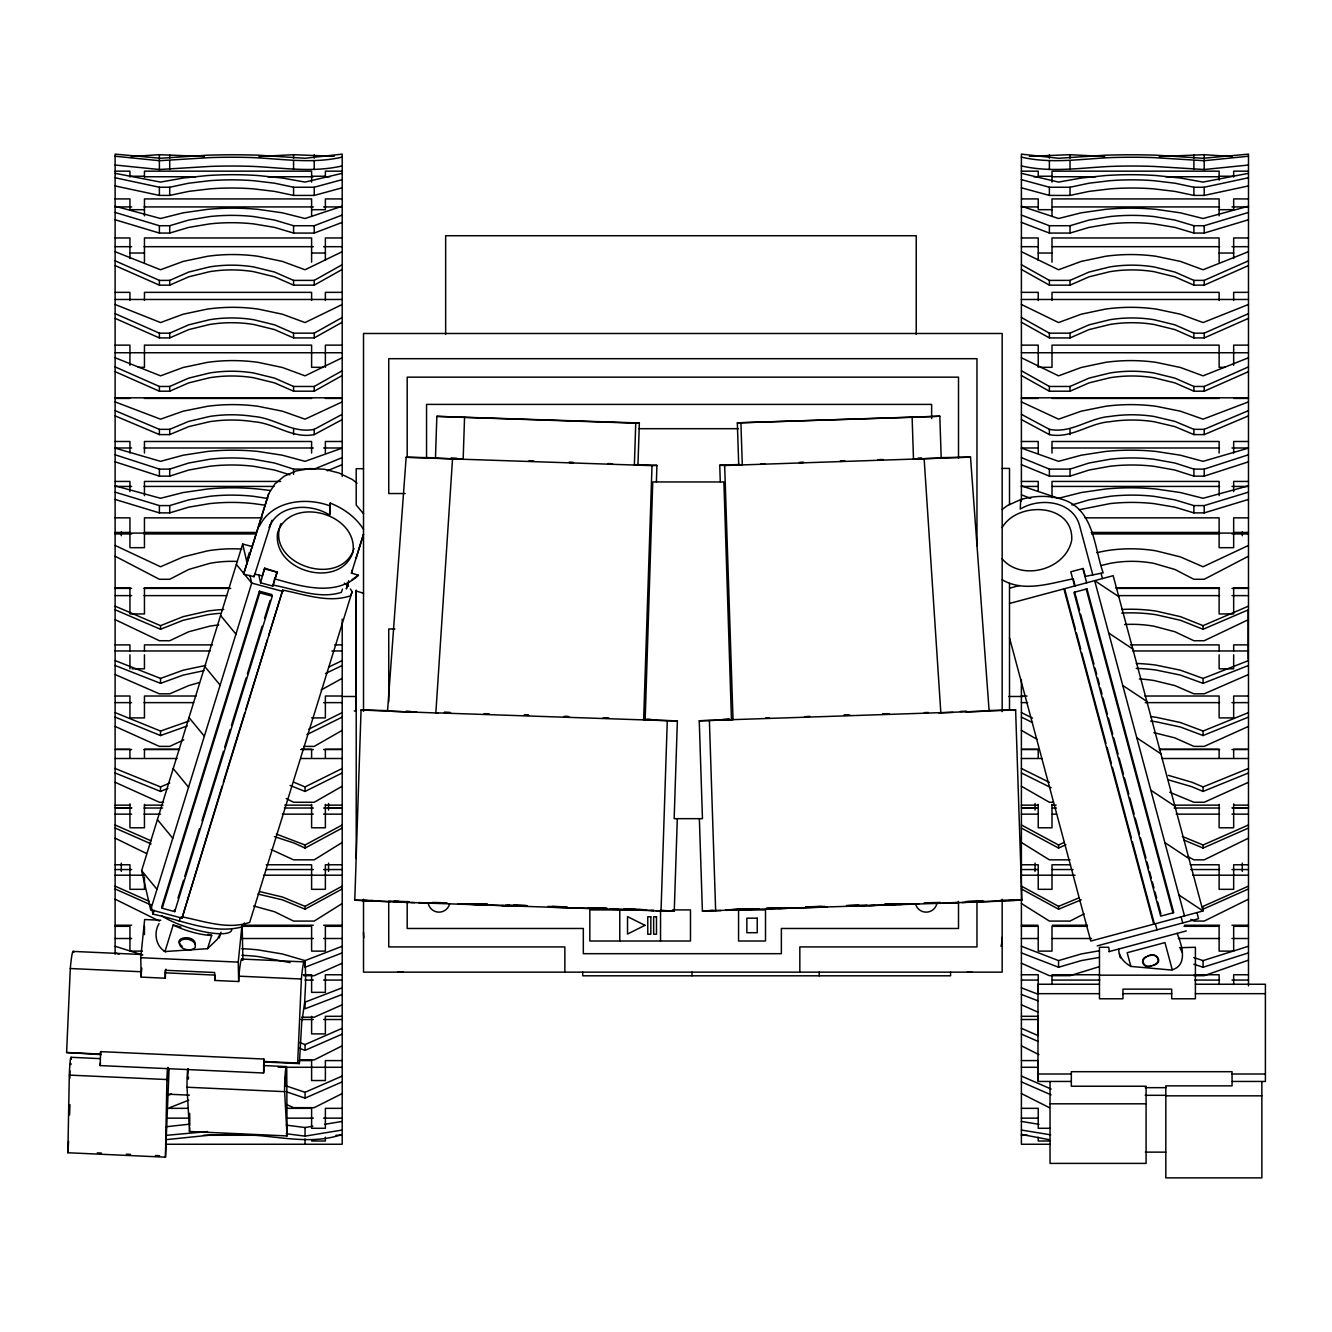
<?xml version="1.0" encoding="UTF-8"?>
<svg xmlns="http://www.w3.org/2000/svg" width="1332" height="1332" viewBox="0 0 1332 1332"><rect width="100%" height="100%" fill="white"/><g stroke="black" fill="none" stroke-linecap="round" stroke-linejoin="round"><path stroke-width="1.5" d="M168.998 1069.03A14.302 0.882 -87.4 0 1 168.931 1072.493L165.468 1157.175L67.865 1152.746L69.314 1075.107A14.302 0.882 -87.4 0 1 70.313 1060.139A14.302 0.882 -87.4 0 1 71.329 1059.306M165.468 1157.175L166.9 1079.536A14.302 0.882 -87.4 0 1 167.482 1068.714L167.799 1067.948M187.546 1078.354L188.262 1068.764M398.767 902.064L354.778 900.199L361.055 709.989L387.312 710.605M436.846 416.35L435.464 458.125L463.17 459.19L464.552 417.399L436.846 416.35L639.343 422.977L637.961 464.768L634.382 464.968L635.747 423.176L639.343 422.977M656.393 481.951L656.926 465.368L652.014 465.634L643.639 719.863L648.751 719.563M720.279 481.951L719.746 465.251L724.658 465.517L733.033 719.73L699.25 720.779L702.463 818.664L674.159 818.664L677.372 720.895L667.282 720.712L661.022 910.922L431.601 903.246M655.66 910.722L674.258 911.121L677.305 818.664M69.897 1070.845L69.897 1078.171M68.598 1141.374L67.865 1152.746M69.58 1114.901L69.963 1104.727M101.349 1054.594L66.6 1052.53L70.296 968.531A42.491 2.614 -87.4 0 1 73.76 952.53M100.599 1051.631L100.183 1065.583L263.586 1073.009L264.302 1066.666L263.903 1059.04L100.599 1051.631L100.483 1054.062L66.6 1052.53M165.867 969.18A42.491 2.614 -87.4 0 0 165.518 972.843L165.285 978.204L141.192 977.105L141.425 971.761A42.491 2.614 -87.4 0 1 141.775 968.098M242.357 960.189A42.491 2.614 -87.4 0 0 238.894 976.173L238.661 981.534L214.802 980.452L215.035 975.091L165.518 972.843M301.382 979.02A42.491 2.614 -87.4 0 1 305.561 984.315L304.662 1002.463L301.698 1022.743L299.4 1063.585L297.669 1063.019L301.382 979.02L238.894 976.173M1074.624 586.013L1070.811 571.794L1083.232 568.464L1085.364 576.406L1103.146 572.843C1094.038 547.136 1094.105 509.373 1062.803 499.533C1049.1 495.121 1034.431 495.521 1020.695 499.617L1020.262 509.107C1039.26 497.369 1071.677 500.466 1079.253 524.392L1092.789 574.908M188.361 1079.103L188.495 1077.238M652.014 465.634L452.53 458.907L435.847 712.836L667.282 720.712M436.663 457.792L406.16 457.259L387.545 711.122L437.862 713.036M287.063 1135.93L284.615 1091.657A14.302 0.882 -87.4 0 1 285.431 1071.527A14.302 0.882 -87.4 0 1 286.746 1069.996L287.063 1135.93L189.477 1131.501L189.827 1127.871M141.192 977.105L140.759 957.708L144.639 919.53L160.772 920.262M238.661 981.534L238.228 962.12L241.908 925.956M263.903 1059.04L263.586 1073.009M168.132 1067.481L167.715 1080.552L168.431 1067.648M70.429 1064.385L70.696 1063.419L70.879 1064.484M187.845 1068.863L187.579 1070.212A14.302 0.882 -87.4 0 0 187.029 1087.228L189.477 1131.501M271.944 520.279L254.029 576.689L243.573 574.175L268.681 493.806L274.808 483.999L284.182 476.207L296.137 470.945L309.873 468.581L324.475 469.264L338.911 472.977L352.231 479.437L357.059 483.2M243.573 574.175L268.681 493.806M254.029 576.689L254.778 574.059L262.287 575.874L264.685 568.131L277.156 572.211L272.86 586.08L260.589 582.8L258.774 574.941M270.013 524.825L269.247 527.472C278.155 503.746 310.989 502.93 329.653 515.101L330.236 503.096C343.606 508.424 355.81 517.066 363.519 529.387M329.653 515.101L330.236 503.096M348.684 580.785L346.303 588.927L348.601 582.101M363.519 534.348L356.01 558.458M350.349 588.977L352.147 591.674L350.716 595.704C328.688 603.429 304.678 594.338 282.734 590.126L182.001 918.131L150.666 909.739L141.625 870.662L242.674 544.022L252.464 546.636M246.903 560.439L249.367 552.497M150.666 909.739L251.715 583.083L249.9 575.274M244.389 922.959L243.107 926.622C213.237 935.031 182.118 920.079 152.997 914.185L154.212 910.222M260.589 582.8L264.685 568.131M259.39 591.208L161.821 906.659L162.188 908.274L174.708 911.637L272.277 596.187L271.895 594.572L259.39 591.208L259.773 592.84L162.188 908.274M272.86 586.08L274.742 578.155M277.089 571.944L274.925 578.92C301.298 586.38 335.614 596.986 358.425 575.258L351.448 573.093L363.436 534.315M178.005 898.101L183.533 880.252M184.765 876.273L199.484 828.67M201.948 820.728L223.426 751.298M224.642 747.319L230.17 729.47M231.402 725.507L246.12 677.888M247.352 673.925L262.088 626.306M264.535 618.364L270.063 600.516M221.012 932.2L217.432 939.16L207.559 948.684L164.985 951.531L173.177 925.024L180.886 927.089M179.254 921.211L180.486 917.249M182.001 918.131L222.111 786.113M223.326 782.15L244.755 712.87M245.987 708.907L267.416 639.61M268.648 635.664L282.734 590.126M207.559 948.684L211.688 935.347L207.842 934.315M219.247 937.928L220.429 934.115M352.147 591.674L249.683 922.36C227.639 930.086 203.646 920.978 181.685 916.782M351.448 573.093L352.497 569.73M342.49 589.094L341.342 592.357C318.848 599.567 294.822 588.877 272.61 585.014M280.902 523.659C264.702 564.135 340.759 589.393 354.012 548.584M159.041 923.609C153.53 932.6 155.644 945.97 164.985 951.531M259.24 526.573C271.345 500.832 305.211 496.753 329.47 505.727M1002.18 527.539C1017.781 500.682 1073.592 503.313 1071.727 539.943C1066.233 569.597 1021.677 581.951 1002.18 558.857M1146.402 957.059C1140.359 959.506 1143.472 967.498 1149.549 966.1M1154.861 964.485C1162.237 961.071 1155.826 952.863 1149.599 955.71M1002.18 509.423L1007.425 505.544L1020.695 499.617M352.081 579.67L358.425 575.258M342.207 903.512L314.219 921.078L293.573 921.078L274.575 911.754L253.613 905.993M342.207 842.457L314.219 859.839L293.573 859.839L271.145 849.516M342.207 730.369L314.219 746.386L303.896 746.386M342.207 786.246L314.219 802.264L293.573 802.264L286.214 798.551M115.118 260.822L159.39 280.386L169.713 280.386L188.711 272.061L209.673 266.9A118.282 100.316 0 0 1 253.613 266.916L274.575 272.061L293.573 280.386L314.219 280.386L342.207 264.702M115.118 265.584L159.39 285.148L169.713 285.148L188.711 276.823L209.673 271.661A118.282 100.316 0 0 1 253.613 271.661L274.575 276.823L293.573 285.148L314.219 285.148L342.207 269.447M115.118 313.619L159.39 333.166L169.713 333.166L188.711 324.841L209.673 319.697A118.282 100.316 0 0 1 253.613 319.697L274.575 324.841L293.573 333.166L314.219 333.166L342.207 317.482M115.118 318.365L159.39 337.928L169.713 337.928L188.711 329.603L209.673 324.459A118.282 100.316 0 0 1 253.613 324.459L274.575 329.603L293.573 337.928L314.219 337.928L342.207 322.244M115.118 366.899L159.39 386.463L169.713 386.463L188.711 378.122L209.673 372.977A118.282 100.316 0 0 1 253.613 372.977L274.575 378.122L293.573 386.463L314.219 386.463L342.207 370.762M115.118 371.645L159.39 391.208L169.713 391.208L188.711 382.883L209.673 377.739A118.282 100.316 0 0 1 253.613 377.739L274.575 382.883L293.573 391.208L314.219 391.208L342.207 375.524M321.212 689.943L342.207 678.338M259.79 891.608L282.384 897.002L305.045 906.359L342.207 886.13M258.025 894.088L282.384 899.833L305.045 909.19L342.207 888.96M276.373 834.082L305.045 845.004L342.207 824.974M274.375 836.613L293.972 843.006L305.045 848.068L342.207 828.054M115.118 410.639L159.39 429.337L169.713 429.337L188.711 421.378L209.673 416.45A118.282 95.937 0 0 1 253.613 416.45C274.875 417.948 292.407 433.799 314.219 429.337L342.207 414.335M115.118 415.884L159.39 434.598L169.713 434.598L188.711 426.623L209.673 421.695A118.282 95.937 0 0 1 253.613 421.695C274.875 423.193 292.407 439.044 314.219 434.598L342.207 419.58M1248.484 556.21L1204.211 579.287L1193.888 579.287L1174.891 569.463L1153.928 563.386A118.282 118.282 0 0 0 1109.989 563.386L1101.098 565.517M342.207 1045.803L314.219 1059.906L299.767 1059.906M342.207 1093.555L314.219 1107.658L293.573 1107.658L286.214 1104.394M308.758 729.22L342.207 712.603M306.909 734.631L342.207 717.082M293.972 782.267L305.045 786.929L342.207 768.481M290.11 785.464L305.045 791.424L342.207 772.96M1021.394 264.702L1049.383 280.386L1070.029 280.386L1089.027 272.061L1109.989 266.9A118.282 100.316 0 0 1 1153.928 266.916L1174.891 272.061L1193.888 280.386L1204.211 280.386L1248.484 260.822M1021.394 269.447L1049.383 285.148L1070.029 285.148L1089.027 276.823L1109.989 271.661A118.282 100.316 0 0 1 1153.928 271.661L1174.891 276.823L1193.888 285.148L1204.211 285.148L1248.484 265.584M1021.394 317.482L1049.383 333.166L1070.029 333.166L1089.027 324.841L1109.989 319.697A118.282 100.316 0 0 1 1153.928 319.697L1174.891 324.841L1193.888 333.166L1204.211 333.166L1248.484 313.619M1021.394 322.244L1049.383 337.928L1070.029 337.928L1089.027 329.603L1109.989 324.459A118.282 100.316 0 0 1 1153.928 324.459L1174.891 329.603L1193.888 337.928L1204.211 337.928L1248.484 318.365M1021.394 370.762L1049.383 386.463L1070.029 386.463L1089.027 378.122L1109.989 372.977A118.282 100.316 0 0 1 1153.928 372.977L1174.891 378.122L1193.888 386.463L1204.211 386.463L1248.484 366.899M1021.394 375.524L1049.383 391.208L1070.029 391.208L1089.027 382.883L1109.989 377.739A118.282 100.316 0 0 1 1153.928 377.739L1174.891 382.883L1193.888 391.208L1204.211 391.208L1248.484 371.645M1248.484 899.183L1204.211 921.078L1193.888 921.078L1190.825 919.38M1148.301 956.126C1138.261 957.641 1142.939 970.062 1151.664 965.833M1152.979 965.417C1164.717 962.853 1155.976 950.465 1147.518 956.326M1248.484 838.161L1204.211 859.839L1193.888 859.839L1187.761 856.493M342.207 251.698L305.045 269.763L282.384 261.405L258.025 256.277A156.876 133.034 0 0 0 207.559 256.277L183.2 261.405L160.539 269.763L115.118 251.698M342.207 304.479L305.045 322.56L282.384 314.202L258.025 309.057A156.876 133.034 0 0 0 207.559 309.057L183.2 314.202L160.539 322.56L115.118 304.479M342.207 357.759L305.045 375.84L282.384 367.482L258.025 362.337A156.876 133.034 0 0 0 207.559 362.337L183.2 367.482L160.539 375.84L115.118 357.759M329.204 666.832L342.207 660.589M325.474 673.526L342.207 665.5M1248.484 619.63L1204.211 640.725L1193.888 640.725L1174.891 631.751L1153.928 626.19A118.282 108.225 0 0 0 1124.574 624.525M1021.394 414.335L1049.383 429.337C1071.194 433.799 1088.727 417.948 1109.989 416.45A118.282 95.937 0 0 1 1153.928 416.45L1174.891 421.378L1193.888 429.337L1204.211 429.337L1248.484 410.639M1021.394 419.58L1049.383 434.598C1071.194 439.044 1088.727 423.193 1109.989 421.695A118.282 95.937 0 0 1 1153.928 421.695L1174.891 426.623L1193.888 434.598L1204.211 434.598L1248.484 415.884M1248.484 545.437L1203.062 566.766L1180.402 556.909L1156.043 550.849A156.876 156.876 0 0 0 1105.577 550.849L1096.769 552.663M342.207 401.898L305.045 419.18L282.384 411.188L258.025 406.277A156.876 127.239 0 0 0 207.559 406.277L183.2 411.188L160.539 419.18L115.118 401.898M1021.394 886.13L1058.557 906.359L1079.286 897.718M1021.394 888.96L1058.557 909.19L1081.218 899.833M1021.394 824.974L1058.557 845.004L1064.085 842.473M1021.394 828.054L1058.557 848.068L1065.933 844.704M1248.484 726.406L1204.211 746.386L1193.888 746.386L1174.891 737.895L1153.928 732.633M1248.484 782.284L1204.211 802.264L1193.888 802.264L1169.746 792.24M115.118 606.143L160.539 625.657L183.2 616.633L207.559 611.088A156.876 143.523 0 0 1 223.743 609.473M115.118 609.773L160.539 629.27L183.2 620.262L207.559 614.718A156.876 143.523 0 0 1 220.13 613.319M342.207 963.219L314.219 975.673L303.896 975.673M342.207 1004.778L314.219 1017.215L301.831 1017.215M169.713 1107.658L188.711 1100.182M1248.484 886.13L1203.062 906.359L1203.062 909.19L1248.484 888.96M1182.333 836.446L1203.062 845.004L1248.484 824.974M1184.265 840.209L1203.062 848.068L1248.484 828.054M299.517 1042.506L305.045 1044.554L342.207 1028.304M299.517 1048.301L305.045 1050.365L342.207 1034.098M1248.484 674.525L1204.211 693.822L1193.888 693.822L1174.891 685.597L1153.928 680.519A118.282 98.984 0 0 0 1139.326 678.987M286.247 1085.93L305.045 1092.307L342.207 1076.056M286.247 1091.741L305.045 1098.117L342.207 1081.867M1084.115 913.869L1070.029 921.078L1049.383 921.078L1021.394 903.512M1121.744 609.473A156.876 143.523 0 0 1 1156.043 611.088L1180.402 616.633L1203.062 625.657L1248.484 606.143M1121.744 613.086A156.876 143.523 0 0 1 1156.043 614.718L1180.402 620.262L1203.062 629.27L1248.484 609.773M115.118 712.603L160.539 731.052L189.211 720.995M115.118 717.082L160.539 735.547L187.213 725.99M115.118 768.481L160.539 786.929L169.763 783.05M115.118 772.96L160.539 791.424L167.915 788.311M342.207 457.625L314.219 469.114L293.573 469.114L274.575 463.02L253.613 459.24A118.282 73.476 0 0 0 209.673 459.24L188.711 463.02L169.713 469.114L159.39 469.114L115.118 454.778M327.272 470.779L342.207 464.652M115.118 660.589L160.539 678.421L183.2 670.179L205.794 665.417M115.118 665.5L160.539 683.349L183.2 675.091L204.029 670.629M1150.665 716.599A156.876 135.847 0 0 1 1156.043 717.282L1180.402 722.527L1203.062 731.052L1248.484 712.603M1150.665 721.095A156.876 135.847 0 0 1 1156.043 721.761L1180.402 727.006L1203.062 735.547L1248.484 717.082M1168.38 775.357L1191.99 782.267L1203.062 786.929L1248.484 768.481M1168.38 779.836L1191.99 786.762L1203.062 791.424L1248.484 772.96M1248.484 251.698L1203.062 269.763L1180.402 261.405L1156.043 256.277A156.876 133.034 0 0 0 1105.577 256.277L1081.218 261.405L1058.557 269.763L1021.394 251.698M1248.484 304.479L1203.062 322.56L1180.402 314.202L1156.043 309.057A156.876 133.034 0 0 0 1105.577 309.057L1081.218 314.202L1058.557 322.56L1021.394 304.479M1248.484 357.759L1203.062 375.84L1180.402 367.482L1156.043 362.337A156.876 133.034 0 0 0 1105.577 362.337L1081.218 367.482L1058.557 375.84L1021.394 357.759M183.799 739.826L169.713 746.386L159.39 746.386L115.118 726.406M1136.246 663.486A156.876 131.269 0 0 1 1156.043 665.118L1180.402 670.179L1203.062 678.421L1248.484 660.589M1136.246 668.398A156.876 131.269 0 0 1 1156.043 670.029L1180.402 675.091L1203.062 683.349L1248.484 665.5M241.841 948.7A156.876 105.578 0 0 1 258.025 949.899L282.384 953.962L305.045 960.605L342.207 946.253M342.207 952.896L305.045 967.248L305.045 960.605M342.207 987.811L305.045 1002.147L305.045 1008.79L342.207 994.455M115.118 212.437L159.39 225.724L169.713 225.724L188.711 220.063L209.673 216.567A118.282 68.182 0 0 1 253.613 216.567L274.575 220.063L293.573 225.724L314.219 225.724L342.207 215.068M115.118 219.763L159.39 233.067L169.713 233.067L188.711 227.406L209.673 223.893A118.282 68.182 0 0 1 253.613 223.893L274.575 227.406L293.573 233.067L314.219 233.067L342.207 222.394M1248.484 401.898L1203.062 419.18L1180.402 411.188L1156.043 406.277A156.876 127.239 0 0 0 1105.577 406.277L1081.218 411.188L1058.557 419.18L1021.394 401.898M167.915 1095.37L171.612 1094.005M115.118 461.821L159.39 476.14L169.713 476.14L188.711 470.046L209.673 466.267A118.282 73.476 0 0 1 253.613 466.283L274.575 470.046L289.893 474.825M1021.394 457.625L1049.383 469.114L1070.029 469.114L1089.027 463.02L1109.989 459.24A118.282 73.476 0 0 1 1153.928 459.24L1174.891 463.02L1193.888 469.114L1204.211 469.114L1248.484 454.778M1021.394 464.652L1049.383 476.14L1070.029 476.14L1089.027 470.046L1109.989 466.267A118.282 73.476 0 0 1 1153.928 466.283L1174.891 470.046L1193.888 476.14L1204.211 476.14L1248.484 461.821M342.207 448.101L305.045 461.338L282.384 455.211L258.025 451.448A156.876 97.436 0 0 0 207.559 451.448L183.2 455.211L160.539 461.338L115.118 448.101M1248.484 960.139L1204.211 975.673L1193.888 975.673M115.118 492.141L159.39 505.594L169.713 505.594L188.711 499.866L209.673 496.32A118.282 69.031 0 0 1 253.613 496.32L267.715 498.501M115.118 499.433L159.39 512.887L169.713 512.887L188.711 507.159L209.673 503.613A118.282 69.031 0 0 1 253.613 503.613L264.285 505.094M1071.86 504.978L1089.027 499.866L1109.989 496.32A118.282 69.031 0 0 1 1153.928 496.32L1174.891 499.866L1193.888 505.594L1204.211 505.594L1248.484 492.141M1021.394 215.068L1049.383 225.724L1070.029 225.724L1089.027 220.063L1109.989 216.567A118.282 68.182 0 0 1 1153.928 216.567L1174.891 220.063L1193.888 225.724L1204.211 225.724L1248.484 212.437M1021.394 222.394L1049.383 233.067L1070.029 233.067L1089.027 227.406L1109.989 223.893A118.282 68.182 0 0 1 1153.928 223.893L1174.891 227.406L1193.888 233.067L1204.211 233.067L1248.484 219.763M342.207 206.227L305.045 218.515L282.384 212.82L258.025 209.34A156.876 90.426 0 0 0 207.559 209.34L183.2 212.82L160.539 218.515L115.118 206.227M1021.394 946.253L1058.557 960.605L1081.218 953.962L1099.399 950.748M1021.394 952.896L1058.557 967.248L1081.218 960.605L1099.399 957.392M1193.838 957.575L1203.062 960.605L1248.484 946.253M1193.838 964.218L1203.062 967.248L1248.484 952.896M1079.22 509.756L1109.989 503.613A118.282 69.031 0 0 1 1153.928 503.613L1174.891 507.159L1193.888 512.887L1204.211 512.887L1248.484 499.433M1150.898 966.033L1153.745 965.201M1248.484 448.101L1203.062 461.338L1180.402 455.211L1156.043 451.448A156.876 97.436 0 0 0 1105.577 451.448L1081.218 455.211L1058.557 461.338L1021.394 448.101M199.001 682.65L188.711 685.597L169.713 693.822L159.39 693.822L115.118 674.525M1248.484 485.847L1203.062 498.285L1180.402 492.54L1156.043 489.01A156.876 91.542 0 0 0 1105.577 489.01L1081.218 492.54L1058.557 498.285L1021.394 485.847M115.118 177.755L159.39 187.246L169.713 187.246L188.711 183.2L209.673 180.702A118.282 48.685 0 0 1 253.613 180.702L274.575 183.2L293.573 187.246L314.219 187.246L342.207 179.637M115.118 185.931L159.39 195.421L169.713 195.421L188.711 191.392L209.673 188.878A118.282 48.685 0 0 1 253.613 188.878L274.575 191.392L293.573 195.421L314.219 195.421L342.207 187.812M1248.484 206.227L1203.062 218.515L1180.402 212.82L1156.043 209.34A156.876 90.426 0 0 0 1105.577 209.34L1081.218 212.82L1058.557 218.515L1021.394 206.227M1010.389 587.978L1019.446 585.547M1009.506 603.463L1113.169 575.69L1202.996 910.971L1090.775 941.058L1009.539 637.895M1097.185 945.87L1198.6 918.697L1196.968 912.603M1108.923 951.647L1186.279 930.935M1021.394 179.637L1049.383 187.246L1070.029 187.246L1089.027 183.2L1109.989 180.702A118.282 48.685 0 0 1 1153.928 180.702L1174.891 183.2L1193.888 187.246L1204.211 187.246L1248.484 177.755M1021.394 187.812L1049.383 195.421L1070.029 195.421L1089.027 191.392L1109.989 188.878A118.282 48.685 0 0 1 1153.928 188.878L1174.891 191.392L1193.888 195.421L1204.211 195.421L1248.484 185.931M342.207 173.326L305.045 182.084L282.384 178.038L258.025 175.541A156.876 64.552 0 0 0 207.559 175.541L183.2 178.038L160.539 182.084L115.118 173.326M1099.316 966.682L1070.029 975.673L1049.383 975.673L1021.394 963.219M1248.484 173.326L1203.062 182.084L1180.402 178.038L1156.043 175.541A156.876 64.552 0 0 0 1105.577 175.541L1081.218 178.038L1058.557 182.084L1021.394 173.326M342.207 1134.414C313.02 1144.471 283.233 1137.262 253.613 1135.164A118.282 33.8 0 0 0 209.673 1135.164L165.584 1139.709M699.367 818.664L702.397 911.005L712.237 910.422M286.247 1125.14L305.045 1127.521L312.87 1126.239M324.608 1124.325L342.207 1121.427M286.247 1133.732L305.045 1136.129L342.207 1130.036M166.067 1126.755L189.211 1124.208M166.067 1135.363L207.559 1131.584M115.118 156.227L159.39 160.706L209.673 157.626A118.282 22.977 0 0 1 253.613 157.626C283.183 159.024 312.837 163.969 342.207 157.109M115.118 165.035L159.39 169.514L209.673 166.433A118.282 22.977 0 0 1 253.613 166.433C283.183 167.832 312.837 172.777 342.207 165.917M1021.394 157.109C1050.765 163.969 1080.418 159.024 1109.989 157.626A118.282 22.977 0 0 1 1153.928 157.626L1204.211 160.706L1248.484 156.227M1021.394 165.917C1050.765 172.777 1080.418 167.832 1109.989 166.433A118.282 22.977 0 0 1 1153.928 166.433L1204.211 169.514L1248.484 165.035M977.888 901.931L1021.877 900.082L1015.617 709.873L965.983 711.971M1013.652 900.415L1014.568 900.315L1007.708 900.415M1029.386 156.327L1070.029 154.695L1104.644 156.51M334.199 156.327L293.573 154.695L258.957 156.51M1232.383 156.51L1204.211 154.695L1159.256 156.51M131.219 156.51L159.39 154.695L204.345 156.51M713.819 910.455L709.706 910.755L720.995 910.588M741.957 909.29L729.686 909.873L759.173 909.09M750.216 909.057L741.491 909.49L753.329 909.257M899.4 904.445L910.156 903.928L884.698 904.528M919.013 903.729L886.213 904.944M999 901.165L961.97 902.513M721.827 719.546L729.237 719.263M725.757 909.856L747.585 909.073M912.12 417.282L939.826 416.217L941.191 458.008L913.486 459.074L912.12 417.282L737.329 422.86L738.711 464.652L742.29 464.851L740.908 423.06M731.618 909.623L745.204 909.107M737.329 422.86L939.826 416.217M719.746 465.251L739.71 464.502M727.905 719.447L729.503 719.38L723.442 719.563M766.2 908.324L774.874 908.041M967.698 902.313L973.026 902.114M955.444 902.613L958.174 902.513L950.648 902.73M799.383 462.42L803.512 462.271M840.708 460.989L844.854 460.855M877.921 459.707L882.05 459.573M760.689 463.836L764.818 463.686M879.403 459.74L883.432 459.607M724.658 465.517L970.512 457.142L989.127 711.005L699.25 720.779M765.733 717.898L769.446 717.931M804.595 716.716L809.889 716.333M843.889 715.367L850.099 715.151M883.183 714.002L889.393 713.785M953.063 712.42L938.81 712.92M805.693 906.942L821.311 906.393M766.832 908.357L784.382 907.741M734.182 910.072L765.517 909.906L765.517 941.008L738.561 941.008L738.561 909.906L731.135 910.122M848.7 906.259L874.957 905.394M868.93 905.56L894.671 904.694M949.516 902.946L965.983 902.397M918.031 458.358L921.927 458.225M799.1 462.72L803.196 462.57M839.993 461.355L844.088 461.222M844.205 715.151L848.334 715.018M882.9 713.852L888.81 713.652M924.341 712.603L928.387 712.47M895.071 903.862L899.883 903.729M805.977 907.009L824.758 906.409M846.569 905.527L858.724 905.094M884.548 904.245L895.986 903.862M925.074 903.096L931.534 902.863L926.09 903.013M727.039 910.256L732.184 910.139M702.397 911.005L945.071 903.129M953.695 902.68L942.09 903.029L949.616 902.813M942.873 903.179L952.33 902.88M930.918 902.713L940.242 902.413M846.619 905.71L867.065 905.061M924.158 902.913L932.417 902.646M802.996 907.775L766.766 908.94M726.123 910.339L730.086 910.206M778.82 908.574L827.055 907.025M942.024 457.609L970.512 457.142M960.206 711.471L966.649 711.155M967.215 901.548L982.433 901.081M965.484 901.631L983.848 901.081M884.898 904.478L908.474 903.795M989.36 710.489L1015.617 709.873M999.233 900.598L1006.426 900.399M1000.116 900.615L1021.877 900.082M917.498 458.524L921.444 458.441M115.118 171.162L129.937 171.162L129.937 177.039M342.207 171.162L325.374 171.162L325.374 177.039M1021.394 171.162L1038.227 171.162L1038.227 177.039M1248.484 171.162L1233.665 171.162L1233.665 177.039M129.937 176.24L144.455 176.24M311.605 176.24L325.374 176.24M1038.227 176.24L1051.997 176.24M1219.13 176.24L1233.665 176.24M144.023 176.756L195.638 176.756M267.882 176.756L313.303 176.756M323.626 176.756L329.82 176.756M1033.782 176.756L1037.911 176.756M1052.363 176.756L1095.72 176.756M1165.9 176.756L1219.579 176.756M115.118 198.918L129.937 198.918L129.937 209.69L144.455 209.69M342.207 198.918L325.374 198.918L325.374 209.69L311.605 209.69M1021.394 198.918L1038.227 198.918L1038.227 209.69L1051.997 209.69M1248.484 198.918L1233.665 198.918L1233.665 209.69L1219.13 209.69M115.118 206.926L131.635 206.926M144.023 206.926L313.303 206.926M323.626 206.926L342.207 206.926M1021.394 206.926L1037.911 206.926M1052.363 206.926L1219.579 206.926M1231.967 206.926L1248.484 206.926M115.118 237.962L129.937 237.962L129.937 258.541M342.207 237.962L325.374 237.962L325.374 260.373M1021.394 237.962L1038.227 237.962L1038.227 260.373M1248.484 237.962L1233.665 237.962L1233.665 258.541M115.118 246.686L131.635 246.686M144.023 246.686L313.303 246.686M323.626 246.686L342.207 246.686M1021.394 246.686L1037.911 246.686M1052.363 246.686L1219.579 246.686M1231.967 246.686L1248.484 246.686M129.937 253.03L144.455 253.03M311.605 253.03L325.374 253.03M1038.227 253.03L1051.997 253.03M1219.13 253.03L1233.665 253.03M115.118 292.357L129.937 292.357L129.937 300.416M342.207 292.357L325.374 292.357L325.374 300.416M1021.394 292.357L1038.227 292.357L1038.227 300.416M1248.484 292.357L1233.665 292.357L1233.665 300.416M115.118 299.467L342.207 299.467M1021.394 299.467L1248.484 299.467M115.118 345.138L129.937 345.138L129.937 365.301M342.207 345.138L325.374 345.138L325.374 367.316M1021.394 345.138L1038.227 345.138L1038.227 367.316M1248.484 345.138L1233.665 345.138L1233.665 365.301M115.118 352.747L342.207 352.747M1021.394 352.747L1248.484 352.747M138.228 367.316L144.455 367.316L144.455 345.138L311.605 345.138L311.605 367.316L323.41 367.316M1040.192 367.316L1051.997 367.316L1051.997 345.138L1219.13 345.138L1219.13 367.316L1225.357 367.316M115.118 397.818L342.207 397.818M1021.394 397.818L1248.484 397.818M115.118 398.418L129.937 398.418M144.455 398.418L311.605 398.418M325.374 398.418L342.207 398.418M1021.394 398.418L1038.227 398.418M1051.997 398.418L1219.13 398.418M1233.665 398.418L1248.484 398.418M639.077 428.704L738.344 428.704M115.118 441.491L129.937 441.491L129.937 453.063M342.207 441.491L325.374 441.491L325.374 453.063M1021.394 441.491L1038.227 441.491L1038.227 453.063M1248.484 441.491L1233.665 441.491L1233.665 453.063M115.118 447.985L131.635 447.985M144.023 447.985L313.303 447.985M323.626 447.985L342.207 447.985M1021.394 447.985L1037.911 447.985M1052.363 447.985L1219.579 447.985M1231.967 447.985L1248.484 447.985M1002.18 468.414L1009.506 468.414L1009.506 504.612M363.519 468.697L356.21 468.697L356.21 505.028L363.519 513.736M115.118 481.435L129.937 481.435L129.937 491.575M280.652 481.435L144.455 481.435L144.455 495.637M1021.394 481.435L1038.227 481.435L1038.227 491.575M1248.484 481.435L1233.665 481.435L1233.665 491.575M115.118 486.43L131.635 486.43M144.023 486.43L274.076 486.43M1021.394 486.43L1037.911 486.43M1052.363 486.43L1219.579 486.43M1231.967 486.43L1248.484 486.43M405.128 493.539L388.744 493.539L388.744 358.691L976.972 358.691L976.972 545.754M115.118 517.848L129.937 517.848L129.937 547.685L144.455 547.685L144.455 517.848L262.071 517.848M1085.014 517.848L1219.13 517.848L1219.13 547.685L1233.665 547.685L1233.665 517.848L1248.484 517.848M115.118 532.434L129.937 532.434M144.455 532.434L255.877 532.434M1091.208 532.434L1219.13 532.434M1233.665 532.434L1248.484 532.434M129.937 533.1L144.455 533.1M1219.13 533.1L1233.665 533.1M115.118 533.932L131.635 533.932M144.023 533.932L255.494 533.932M1091.591 533.932L1219.579 533.932M1231.967 533.932L1248.484 533.932M115.118 587.778L129.937 587.778L129.937 613.935L144.455 613.935L144.455 587.778L229.054 587.778M1115.966 587.778L1219.13 587.778L1219.13 613.935L1233.665 613.935L1233.665 587.778L1248.484 587.778M115.118 588.378L131.635 588.378M144.023 588.378L230.719 588.378M1116.366 588.378L1219.579 588.378M1231.967 588.378L1248.484 588.378M115.118 595.62L131.635 595.62M144.023 595.62L226.59 595.62M1118.414 595.62L1219.579 595.62M1231.967 595.62L1248.484 595.62M394.888 628.954L388.744 628.954L388.744 701.698M115.118 644.888L129.937 644.888L129.937 650.865M212.554 644.888L144.455 644.888L144.455 650.865M334.715 644.888L342.207 644.888M1130.418 644.888L1219.13 644.888L1219.13 650.865M1248.484 644.888L1233.665 644.888L1233.665 650.865M115.118 650.965L210.073 650.965M331.884 650.965L342.207 650.965M1132.866 650.965L1248.484 650.965M132.001 668.814L144.455 668.814L144.455 654.861M115.118 696.02L129.937 696.02L129.937 717.898L144.455 717.898L144.455 696.02L196.054 696.02M342.207 696.02L325.374 696.02L325.374 717.898L311.605 717.898M1021.394 696.02L1027.005 696.02M1144.854 696.02L1219.13 696.02L1219.13 717.898L1233.665 717.898L1233.665 696.02L1248.484 696.02M342.191 696.486L355.844 696.486M1008.69 696.486L1023.026 696.486M115.118 702.63L131.635 702.63M144.023 702.63L193.573 702.63M323.626 702.63L342.207 702.63M1021.394 702.63L1027.588 702.63M1145.254 702.63L1219.579 702.63M1231.967 702.63L1248.484 702.63M354.229 710.955L355.844 710.955L355.844 591.158M179.537 749.267L144.455 749.267L144.455 757.508M301.282 749.267L311.605 749.267L311.605 757.508M1159.306 749.267L1219.13 749.267L1219.13 757.508M131.635 749.533L115.118 749.533L115.118 954.261M144.023 749.533L179.121 749.533M300.915 749.533L313.303 749.533M323.626 749.533L342.207 749.533L342.207 1144.255L165.584 1144.255M1037.911 749.533L1021.394 749.533L1021.394 1144.255L1050.299 1144.255M1159.706 749.533L1219.579 749.533M1231.967 749.533L1248.484 749.533L1248.484 985.88M115.118 758.507L177.056 758.507M300.915 758.507L342.207 758.507M1021.394 758.507L1042.04 758.507M1161.77 758.507L1248.484 758.507M163.52 802.264L159.39 802.264L115.118 782.284M1053.512 802.264L1049.383 802.264L1021.394 786.246M115.118 805.144L129.937 805.144M144.455 805.144L163.037 805.144M284.765 805.144L311.605 805.144M325.374 805.144L342.207 805.144M1021.394 805.144L1038.227 805.144M1051.997 805.144L1056.126 805.144M1173.742 805.144L1219.13 805.144M1233.665 805.144L1248.484 805.144M327.755 807.841L342.207 807.841L323.626 808.024M1035.846 807.841L1021.394 807.841L1037.911 808.024M144.023 808.024L162.604 808.024M284.399 808.024L313.303 808.024M1052.363 808.024L1056.492 808.024M1174.158 808.024L1219.579 808.024M115.118 814.152L131.635 814.152M144.023 814.152L160.539 814.152M282.334 814.152L313.303 814.152M323.626 814.152L342.207 814.152M1021.394 814.152L1037.911 814.152M1052.363 814.152L1056.492 814.152M1176.223 814.152L1219.579 814.152M1231.967 814.152L1248.484 814.152M1070.029 859.839L1049.383 859.839L1021.394 842.457M115.118 864.768L129.937 864.768L129.937 889.326L144.455 889.326L144.455 877.055M266.2 864.768L311.605 864.768L311.605 889.326L325.374 889.326L325.374 864.768L342.207 864.768M1021.394 864.768L1038.227 864.768L1038.227 889.326L1051.997 889.326L1051.997 864.768L1070.578 864.768M1190.242 864.768L1219.13 864.768L1219.13 889.326L1233.665 889.326L1233.665 864.768L1248.484 864.768M115.118 869.546L131.635 869.546M265.817 869.546L313.303 869.546M323.626 869.546L342.207 869.546M1021.394 869.546L1037.911 869.546M1052.363 869.546L1073.009 869.546M1190.675 869.546L1219.579 869.546M1231.967 869.546L1248.484 869.546M115.118 875.207L144.023 875.207M263.753 875.207L342.207 875.207M1021.394 875.207L1075.074 875.207M1192.739 875.207L1248.484 875.207M672.51 909.906L690.476 909.906L690.476 941.008L589.826 941.008L589.826 909.906L646.27 909.906L638.794 909.556M115.118 925.241L131.635 925.241M243.107 925.241L313.303 925.241M323.626 925.241L342.207 925.241M1021.394 925.241L1037.911 925.241M1052.363 925.241L1087.461 925.241M1184.481 925.241L1219.579 925.241M1231.967 925.241L1248.484 925.241M115.118 926.306L129.937 926.306L129.937 951.115L142.391 951.115M243.506 926.306L311.605 926.306L311.605 951.115L325.374 951.115L325.374 926.306L342.207 926.306M1021.394 926.306L1038.227 926.306L1038.227 951.115L1051.997 951.115L1051.997 926.306L1087.079 926.306M1184.065 926.306L1219.13 926.306L1219.13 951.115L1233.665 951.115L1233.665 926.306L1248.484 926.306M211.688 935.347L209.624 935.347A31.219 7.992 17.2 0 1 173.177 925.024M115.118 938.511L131.635 938.511M241.042 938.511L313.303 938.511M323.626 938.511L342.207 938.511M1021.394 938.511L1037.911 938.511M1052.363 938.511L1091.591 938.511M1178.287 938.511L1219.579 938.511M1231.967 938.511L1248.484 938.511M303.346 974.758L311.605 974.758L311.605 992.357L325.374 992.357L325.374 974.758L342.207 974.758M1021.394 974.758L1038.227 974.758L1038.227 992.357M1099.466 974.758L1051.997 974.758L1051.997 984.531M1194.371 974.758L1219.13 974.758L1219.13 984.531M1248.484 974.758L1233.665 974.758L1233.665 984.531M1099.466 975.174L1195.403 975.174M305.045 980.069L313.303 980.069M323.626 980.069L342.207 980.069M1021.394 980.069L1037.911 980.069M1052.363 980.069L1099.849 980.069M1194.804 980.069L1219.579 980.069M1231.967 980.069L1248.484 980.069M1099.466 984.248L1037.978 984.248L1037.978 1081.451L1071.061 1081.451M1195.403 984.248L1265.4 984.248L1265.4 1081.451L1232.316 1081.451M1037.978 993.672L1099.466 993.672M1122.943 993.672L1171.694 993.672M1195.403 993.672L1265.4 993.672M342.207 1016.299L325.374 1016.299L325.374 1033.898L311.605 1033.898L311.605 1016.299M1021.394 1016.299L1038.227 1016.299L1038.227 1033.898M300.915 1019.513L313.303 1019.513M323.626 1019.513L342.207 1019.513M1021.394 1019.513L1037.911 1019.513M299.217 1060.588L311.605 1060.588L311.605 1080.535L325.374 1080.535L325.374 1060.588L342.207 1060.588M1021.394 1060.588L1038.227 1060.588L1038.227 1080.535M278.205 1067.282L342.207 1067.282M1021.394 1067.282L1037.911 1067.282M1037.978 1074.008L1071.328 1074.008M1232.05 1074.008L1265.4 1074.008M1145.254 1087.661L1165.916 1087.661M1145.254 1095.304L1165.916 1095.304M1165.816 1095.836L1261.854 1095.836M1050.032 1103.812L1146.086 1103.812M167.166 1108.341L187.795 1108.341M286.83 1108.341L311.605 1108.341L311.605 1128.287L325.374 1128.287L325.374 1108.341L342.207 1108.341M1021.394 1108.341L1038.227 1108.341L1038.227 1128.287L1050.032 1128.287M166.733 1118.147L189.444 1118.147M286.463 1118.147L313.303 1118.147M323.626 1118.147L342.207 1118.147M1021.394 1118.147L1037.911 1118.147M203.446 1135.28L259.623 1135.28M336.014 1135.28L342.207 1135.28M1021.394 1135.28L1027.588 1135.28M311.605 1141.008L325.374 1141.008L325.374 1137.178M1050.032 1141.008L1038.227 1141.008L1038.227 1137.178M1145.353 1152.13L1165.816 1152.13M354.778 900.199L372.76 900.648M663.419 910.872L666.966 910.888L661.172 910.489M368.964 900.549L362.104 900.449L390.542 901.747M451.265 458.474L457.192 458.608M462.254 903.779L486.13 904.495M478.338 904.278L466.5 904.045L477.272 904.561M623.326 909.39L635.164 909.606L624.408 909.09M370.246 900.515L373.842 900.615M447.102 903.029L445.271 902.979L446.47 903.046M613.602 909.107L646.969 910.006L634.715 909.406M406.21 711.171L410.572 711.421M647.052 719.513L650.982 719.63M398.984 901.381L388.711 901.081L388.744 946.919L564.851 946.919L564.851 972.144M394.239 901.198L409.157 901.697M483.732 904.345L487.745 904.478M505.677 905.077L509.607 905.194M592.074 908.474L605.894 908.94M609.906 909.057L617.948 909.306M444.522 712.354L450.499 712.553M432.684 902.43L445.754 902.846M507.708 905.077L527.139 905.693M426.007 902.846L418.631 902.63L421.212 902.746M427.056 902.946L434.582 903.163L410.689 902.53M571.628 907.825L597.835 908.69M645.537 910.239L638.161 910.022L646.586 910.339M648.651 910.405L654.112 910.555L651.381 910.439M464.552 417.399L635.747 423.176M450.865 458.225L456.693 458.408M528.488 461.205L532.584 461.338M569.38 462.57L573.476 462.703M484.099 713.652L487.845 713.769M444.239 712.453L450.299 712.653M524.209 715.001L528.338 715.134M677.372 720.895L645.171 719.763L652.747 481.951L723.892 481.951L731.451 719.646M474.092 903.745L481.585 903.995M480.669 903.978L487.512 904.195M513.802 905.077L526.223 905.527M547.935 906.409L566.55 906.992M428.105 902.913L422.96 902.796M549.617 907.159L574.542 907.958M529.753 460.905L533.882 461.038M569.03 462.254L573.16 462.404M608.291 463.603L612.437 463.752M607.725 463.669L611.854 463.819M406.16 457.259L452.53 458.907M564.751 716.383L568.797 716.533M485.198 713.852L489.343 713.985M524.508 715.201L528.638 715.351M563.802 716.549L567.932 716.699M603.096 717.915L607.226 718.048M416.949 712.304L361.055 709.989M552.43 906.393L567.066 906.942M588.444 907.725L599.966 908.124M587.862 907.758L593.939 907.974M427.156 903.063L433.799 903.296M501.698 905.527L525.94 906.309M404.412 902.297L414.685 902.63M604.978 717.815L608.957 717.948M590.742 907.741L606.659 908.307M590.292 907.758L607.392 908.457M481.984 904.811L485.93 904.961M489.876 905.094L507.742 905.693M398.584 902.097L408.957 902.43M393.256 901.897L403.646 902.23M636.946 464.618L656.926 465.368M643.14 719.363L651.315 719.53M627.189 909.123L645.054 909.739M486.68 904.928L457.659 903.845M662.52 910.455L674.258 911.121M73.377 951.414L142.474 954.544M241.974 959.057L304.445 961.904M140.759 957.708L238.228 962.12M70.296 968.531L141.425 971.761M263.786 1061.471L297.669 1063.019M264.335 1061.987L299.4 1063.585M263.42 1065.55L286.263 1066.582M70.979 1057.292L100.05 1058.624M69.314 1075.107L166.9 1079.536M187.029 1087.228L284.615 1091.657M166.533 1094.121L189.394 1095.154M97.286 1152.879L101.432 1153.079M126.357 1154.195L130.503 1154.394M155.411 1155.527L159.574 1155.71M1118.68 949.05C1118.63 956.726 1124.491 962.886 1130.851 966.416L1171.361 970.029C1188.66 965.617 1181.667 944.871 1177.172 933.366M270.363 490.492L258.025 489.01A156.876 91.542 0 0 0 207.559 489.01L183.2 492.54L160.539 498.285L115.118 485.847M1021.394 1121.427L1038.993 1124.325M1021.394 1130.036L1050.732 1134.847M1021.394 1134.414L1049.383 1139.709M290.11 962.62L258.025 956.526A156.876 105.578 0 0 0 241.841 955.327M264.868 568.93L277.156 572.211M283.05 591.475L251.715 583.083L236.363 564.435M259.773 592.84L272.277 596.187M356.21 591.025L363.519 593.273M115.118 946.253L142.757 954.994M115.118 952.896L119.064 954.145M1021.394 494.805L1030.718 498.401M1021.394 987.811L1038.111 994.271M1021.394 994.455L1038.111 1000.898M163.969 950.948L165.901 951.764M1021.394 1028.304L1038.111 1035.613M1021.394 1034.098L1038.111 1041.424M1021.394 1076.056L1051.114 1089.06M1021.394 1081.867L1051.114 1094.871M115.118 824.974L151.082 840.825M115.118 828.054L151.082 843.905M1021.394 1004.778L1038.177 1012.237M115.118 886.13L149.184 901.298M115.118 888.96L149.184 904.128M115.118 545.437L160.539 566.766L183.2 556.909L207.559 550.849A156.876 156.876 0 0 1 241.841 549.067M115.118 619.63L159.39 640.725L169.713 640.725L188.711 631.751L209.673 626.19A118.282 108.225 0 0 1 218.764 624.958M115.118 838.161L146.47 853.512M115.118 899.183L159.39 921.078M1021.394 712.603L1032.55 718.131M1021.394 717.082L1032.55 722.627M1021.394 768.481L1049.266 782.317M1021.394 772.96L1051.114 787.728M1021.394 1045.803L1038.877 1054.611M1021.394 1093.555L1049.383 1107.658M1002.18 579.77C1024.191 592.69 1050.282 583.183 1073.242 578.837L1075.124 585.88M115.118 556.21L159.39 579.287L169.713 579.287L188.711 569.463L209.673 563.386A118.282 118.282 0 0 1 237.179 561.455M1021.394 730.369L1037.129 739.377M1118.78 596.653L1094.671 580.652L1184.514 915.933M1108.707 633.033L1132.816 649.034M1122.743 685.431L1146.852 701.431M1136.779 737.811L1160.888 753.812M1150.815 790.209L1174.924 806.21M1164.851 842.59L1188.96 858.591M1178.903 894.971L1202.996 910.971M182.184 946.319C170.363 937.112 195.488 933.499 195.288 944.621M344.355 583.116L348.551 586.296M220.579 615.467L235.93 634.132M204.778 666.516L220.146 685.164M188.994 717.548L204.345 736.196M173.21 768.581L188.561 787.245M157.426 819.63L172.777 838.278M141.625 870.662L156.993 889.326M1180.435 948.95L1182.25 952.28M1101.048 573.26L1102.463 578.554M1181.118 916.849L1182.749 922.943M1082.849 568.564L1086.662 582.8M1086.213 589.077L1172.959 912.87M1074.708 592.157L1079.519 610.156M1080.585 614.152L1093.988 664.119M1095.054 668.115L1096.652 674.109M1097.735 678.105L1099.333 684.099M1100.415 688.095L1102.014 694.089M1103.079 698.085L1107.375 714.085M1108.44 718.081L1112.719 734.065M1113.802 738.061L1118.081 754.062M1119.146 758.058L1123.442 774.042M1124.508 778.038L1128.787 794.022M1129.869 798.018L1134.148 814.019M1135.214 818.014L1139.509 833.999M1140.575 837.995L1145.936 857.991M1147.002 861.987L1148.6 867.981M1149.683 871.977L1151.281 877.971M1152.347 881.967L1153.962 887.961M1155.027 891.957L1156.642 897.951M1157.708 901.947L1160.921 913.952M1172.26 969.796L1164.967 942.59L1127.172 952.713L1130.851 966.416M1155.343 923.742L1156.975 929.853M1064.568 588.711L1075.324 628.87M1076.406 632.883L1080.702 648.95M1081.784 652.963L1105.993 743.306M1107.075 747.319L1111.371 763.386M1112.453 767.399L1131.268 837.662M1132.35 841.691L1154.411 923.992M1063.918 588.894L1153.762 924.175M1119.313 953.978L1120.362 957.891M242.674 544.022L247.203 563.553M174.326 910.006L174.708 911.637M150.716 904.328L152.997 914.185M1179.586 947.701L1195.403 947.285L1195.403 998.784L1171.694 998.784L1171.694 989.127L1122.943 989.127L1122.943 998.784L1099.466 998.784L1099.466 947.285L1108.773 947.285L1109.273 951.564M924.142 458.791L940.825 712.72M231.552 929.353L231.601 930.502A40.842 10.456 17.2 0 1 203.396 931.634A40.842 10.456 17.2 0 1 162.021 916.016M709.39 720.579L715.65 910.805M242.158 925.973L242.924 960.372M214.802 980.452L214.635 972.51L165.101 970.262L165.285 978.204M189.677 1113.336L189.81 1125.79M1261.854 1081.8L1261.854 1177.871L1165.816 1177.871L1165.816 1085.863L1232.05 1085.863L1232.05 1071.694L1071.328 1071.694L1071.328 1086.229L1146.086 1086.229L1146.086 1163.402L1050.032 1163.402L1050.032 1081.767M1248.134 610.522L1248.134 659.04M1242.306 531.901L1242.306 535.747M1242.306 863.136L1242.306 871.344M1233.665 654.861L1233.665 668.814L1219.13 668.814L1219.13 654.861M1233.665 757.508L1233.665 749.267L1248.484 749.267L1248.484 154.129L1203.062 158.275L1156.043 155.178A156.876 30.47 0 0 0 1105.577 155.195L1058.557 158.275L1021.394 154.129L1021.394 500.998M1233.665 803.912L1233.665 827.788L1219.13 827.788L1219.13 804.395M1219.13 180.153L1219.13 171.162L1051.997 171.162L1051.997 182.118M1219.13 215.817L1219.13 198.918L1051.997 198.918L1051.997 215.817M1219.13 262.204L1219.13 237.962L1051.997 237.962L1051.997 262.204M1219.13 300.416L1219.13 292.357L1051.997 292.357L1051.997 300.416M1219.13 453.063L1219.13 441.491L1051.997 441.491L1051.997 453.063M1219.13 495.637L1219.13 481.435L1051.997 481.435L1051.997 497.668M1204.211 154.695L1204.211 160.04M1204.211 160.706L1204.211 169.514M1204.211 187.246L1204.211 195.421M1204.211 225.724L1204.211 233.067M1204.211 280.386L1204.211 285.148M1204.211 333.166L1204.211 337.928M1204.211 386.463L1204.211 391.208M1204.211 429.337L1204.211 434.598M1204.211 469.114L1204.211 476.14M1204.211 505.594L1204.211 512.887M1203.062 625.657L1203.062 629.27M1203.062 678.421L1203.062 683.349M1203.062 731.052L1203.062 735.547M1203.062 786.929L1203.062 791.424M1203.062 845.004L1203.062 848.068M1203.062 960.605L1203.062 967.248M1193.888 154.695L1193.888 158.258M1193.888 160.706L1193.888 169.514M1193.888 187.246L1193.888 195.421M1193.888 225.724L1193.888 233.067M1193.888 280.386L1193.888 285.148M1193.888 333.166L1193.888 337.928M1193.888 386.463L1193.888 391.208M1193.888 429.337L1193.888 434.598M1193.888 469.114L1193.888 476.14M1193.888 505.594L1193.888 512.887M1070.029 154.695L1070.029 158.258M1070.029 160.706L1070.029 169.514M1070.029 187.246L1070.029 195.421M1070.029 225.724L1070.029 233.067M1070.029 280.386L1070.029 285.148M1070.029 333.166L1070.029 337.928M1070.029 386.463L1070.029 391.208M1070.029 429.337L1070.029 434.598M1070.029 469.114L1070.029 476.14M1058.557 845.004L1058.557 848.068M1058.557 906.359L1058.557 909.19M1058.557 960.605L1058.557 967.248M1051.997 804.395L1051.997 827.788L1038.227 827.788L1038.227 804.395M1049.383 154.695L1049.383 158.258M1049.383 160.706L1049.383 169.514M1049.383 187.246L1049.383 195.421M1049.383 225.724L1049.383 233.067M1049.383 280.386L1049.383 285.148M1049.383 333.166L1049.383 337.928M1049.383 386.463L1049.383 391.208M1049.383 429.337L1049.383 434.598M1049.383 469.114L1049.383 476.14M1038.227 757.508L1038.227 749.267L1021.394 749.267L1021.394 679.586M1035.047 803.579L1035.047 810.056M1035.047 863.103L1035.047 871.344M1009.506 583.316L1009.506 710.372M1002.18 711.621L1002.18 333.483L363.519 333.483L363.519 711.371M1002.18 899.333L1002.18 972.144L363.519 972.144L363.519 899.233M976.972 901.198L976.972 946.919L799.833 946.919L799.833 972.144M958.507 458.291L958.507 377.156L407.192 377.156L407.192 456.71M958.507 901.414L958.507 928.471L781.368 928.471L781.368 953.679L583.316 953.679L583.316 928.471L407.192 928.471L407.192 901.597M950.582 972.144L950.582 975.807L582.75 975.807L582.75 972.144M931.634 418.581L931.634 404.395L426.556 404.395L426.556 457.076M916.233 334.449L916.233 235.731L445.654 235.731L445.654 334.449M819.197 972.144L819.197 975.807M692.007 972.144L692.007 975.807M660.539 909.906L660.539 941.008M619.78 909.906L619.78 941.008M356.21 590.109L356.21 858.457M342.207 476.357L342.207 154.129L305.045 158.275L258.025 155.178A156.876 30.47 0 0 0 207.559 155.195L160.539 158.275L115.118 154.129L115.118 749.267L129.937 749.267L129.937 757.508M342.207 619.164L342.207 749.267L325.374 749.267L325.374 757.508M328.554 803.579L328.554 810.056M328.554 863.103L328.554 871.344M325.374 804.395L325.374 827.788L311.605 827.788L311.605 804.395M314.219 154.695L314.219 158.258M314.219 160.706L314.219 169.514M314.219 187.246L314.219 195.421M314.219 225.724L314.219 233.067M314.219 280.386L314.219 285.148M314.219 333.166L314.219 337.928M314.219 386.463L314.219 391.208M314.219 429.337L314.219 434.598M311.605 182.118L311.605 171.162L144.455 171.162L144.455 177.039M311.605 215.817L311.605 198.918L144.455 198.918L144.455 215.817M311.605 262.204L311.605 237.962L144.455 237.962L144.455 262.204M311.605 300.416L311.605 292.357L144.455 292.357L144.455 300.416M311.605 453.063L311.605 441.491L144.455 441.491L144.455 453.063M305.045 786.929L305.045 791.424M305.045 845.004L305.045 848.068M305.045 906.359L305.045 909.19M305.045 1044.554L305.045 1050.365M305.045 1092.307L305.045 1098.117M305.045 1127.521L305.045 1136.129M305.045 1138.877L305.045 1144.255M293.573 154.695L293.573 158.258M293.573 160.706L293.573 169.514M293.573 187.246L293.573 195.421M293.573 225.724L293.573 233.067M293.573 280.386L293.573 285.148M293.573 333.166L293.573 337.928M293.573 386.463L293.573 391.208M293.573 429.337L293.573 434.598M293.573 469.114L293.573 474.392M169.713 154.695L169.713 158.258M169.713 160.706L169.713 169.514M169.713 187.246L169.713 195.421M169.713 225.724L169.713 233.067M169.713 280.386L169.713 285.148M169.713 333.166L169.713 337.928M169.713 386.463L169.713 391.208M169.713 429.337L169.713 434.598M169.713 469.114L169.713 476.14M169.713 505.594L169.713 512.887M160.539 625.657L160.539 629.27M160.539 678.421L160.539 683.349M160.539 731.052L160.539 735.547M160.539 786.929L160.539 791.424M159.39 154.695L159.39 160.04M159.39 160.706L159.39 169.514M159.39 187.246L159.39 195.421M159.39 225.724L159.39 233.067M159.39 280.386L159.39 285.148M159.39 333.166L159.39 337.928M159.39 386.463L159.39 391.208M159.39 429.337L159.39 434.598M159.39 469.114L159.39 476.14M159.39 505.594L159.39 512.887M144.455 804.395L144.455 827.788L129.937 827.788L129.937 803.912M144.455 926.306L144.455 934.581M129.937 654.861L129.937 668.814M121.295 531.901L121.295 535.747M121.295 863.136L121.295 871.344M1002.18 937.212A34.932 34.932 0 0 1 1000.998 946.253M971.811 971.844A34.932 34.932 0 0 1 967.265 972.144M403.146 972.144A39.61 39.61 0 0 1 397.968 971.794M363.869 937.695A39.61 39.61 0 0 1 363.519 932.517M936.762 903.995A10.972 10.972 0 0 1 915.55 903.995M449.6 903.995A10.972 10.972 0 0 1 428.388 903.995M100.183 1065.583A14.086 0.866 -87.4 0 1 100.449 1062.72M285.131 1082.267L285.314 1086.08L285.98 1072.593L285.131 1082.267M277.622 532.683C272.078 571.495 339.96 590.193 352.963 552.197C358.491 513.386 290.626 494.688 277.622 532.683M179.62 941.458C177.589 948.917 190.759 952.563 195.171 947.485C197.186 940.026 184.032 936.396 179.62 941.458M644.954 925.324L627.522 934.048L627.522 916.616L644.954 925.324M1086.979 588.877L1073.925 592.374L1160.688 916.15L1173.742 912.653L1086.979 588.877M131.635 807.841L115.118 807.841L131.635 808.024M1248.484 807.841L1231.967 807.841L1248.484 808.024M650.832 916.782L647.768 916.782L647.768 934.215L650.832 934.215L650.832 916.782M656.476 916.782L653.646 916.782L653.646 934.215L656.476 934.215L656.476 916.782M757.225 918.181L746.852 918.181L746.852 932.716L757.225 932.716L757.225 918.181"/></g></svg>
